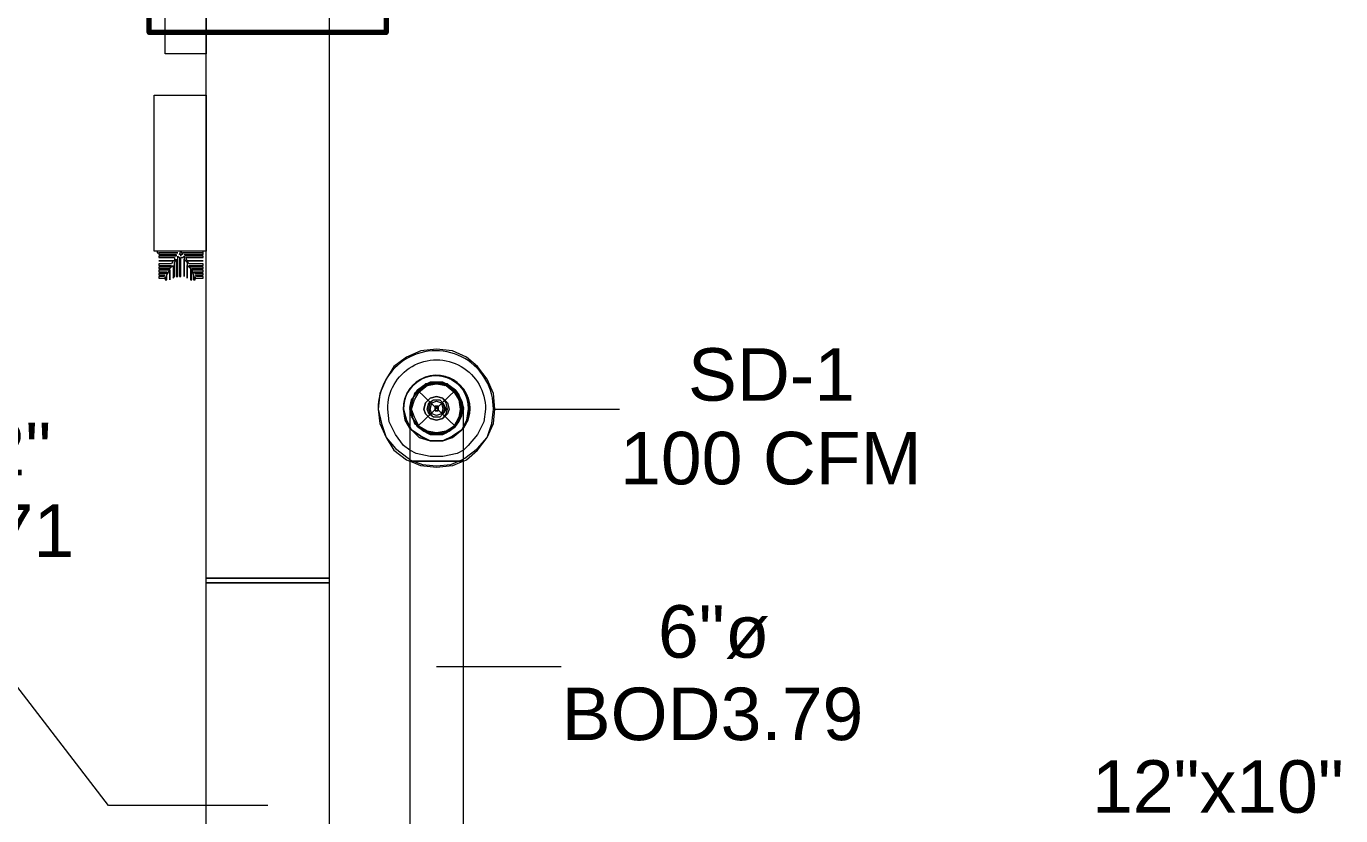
# Model space of a CAD drawing. Header units: metres. Extents: x 29 to 268, y -7 to 151.
# Drawn here: x 65.117 to 68.935, y 12.226 to 14.518 of the extents above; entities that cross this region are included whole.
import ezdxf

# ---------------------------------------------------------------- set-up
doc = ezdxf.new("R2010")
doc.units = ezdxf.units.M
doc.layers.add('HVAC - Ductos', color=5, linetype='Continuous', lineweight=50)
doc.layers.add('PDF2_Geometry', color=7, linetype='Continuous', true_color=0xaaaaaa)
doc.layers.add('PDF2_Text', color=7, linetype='Continuous')
doc.styles.add('PDF Helvetica', font='')
doc.styles.get('PDF Helvetica').set_extended_font_data('Helvetica')

msp = doc.modelspace()

# ---------------------------------------------------------------- linework, layer by layer
at = {"layer": 'HVAC - Ductos', "lineweight": 0}
for points in [[(65.5205, 14.9053), (65.6396, 14.9053), (65.6396, 14.4377), (65.5205, 14.4377)], [(65.9972, 14.7403), (65.9972, 12.9161), (65.6396, 12.9161), (65.6396, 14.7403)], [(65.4884, 14.3185), (65.6396, 14.3185), (65.6396, 13.8648), (65.4884, 13.8648)], [(65.5663, 13.8648), (65.5709, 13.8557), (65.5663, 13.8557), (65.5663, 13.8511), (65.5663, 13.8557), (65.5617, 13.8557)], [(66.373, 13.3835), (66.3592, 13.3561), (66.3363, 13.3423), (66.3088, 13.3377), (66.2813, 13.3423), (66.2584, 13.3561), (66.2447, 13.3835), (66.2355, 13.4065), (66.2447, 13.434), (66.2584, 13.4569), (66.2813, 13.4752), (66.3088, 13.4798), (66.3363, 13.4752), (66.3592, 13.4569), (66.373, 13.434), (66.3776, 13.4065)], [(66.2905, 13.4386), (66.2768, 13.4248), (66.2722, 13.4065), (66.2768, 13.4248), (66.2905, 13.4386), (66.3088, 13.4431), (66.3272, 13.4386), (66.3409, 13.4248), (66.3455, 13.4065), (66.3409, 13.3927), (66.3272, 13.3789), (66.3088, 13.3744), (66.2905, 13.3789), (66.2768, 13.3927), (66.2722, 13.4065), (66.2768, 13.3927), (66.2905, 13.3789), (66.3088, 13.3744), (66.3272, 13.3789), (66.3363, 13.3927), (66.3409, 13.4065), (66.3363, 13.4248), (66.3272, 13.4386), (66.3088, 13.4431)], [(66.2126, 13.4065), (66.2172, 13.3744), (66.2309, 13.3515), (66.2172, 13.3744)], [(66.3272, 13.3927), (66.318, 13.3835), (66.2996, 13.3835), (66.2859, 13.3927), (66.2813, 13.4065), (66.2859, 13.4248), (66.2996, 13.434), (66.318, 13.434), (66.3272, 13.4248), (66.3363, 13.4065)], [(66.3272, 13.3927), (66.318, 13.3835), (66.2996, 13.3835), (66.2905, 13.3927), (66.2859, 13.4065), (66.2905, 13.4248), (66.2996, 13.434), (66.318, 13.434), (66.3272, 13.4248), (66.3318, 13.4065)], [(66.3226, 13.3927), (66.3088, 13.3881), (66.295, 13.3927), (66.2905, 13.4065), (66.295, 13.4248), (66.3088, 13.4294), (66.3226, 13.4248), (66.3272, 13.4065)], [(66.3042, 13.4111), (66.3042, 13.4065), (66.3042, 13.4157), (66.3134, 13.4157), (66.3134, 13.4065), (66.3134, 13.4111)], [(66.3134, 13.4019), (66.3134, 13.4065), (66.3134, 13.4019), (66.3042, 13.4019), (66.3042, 13.4065), (66.3042, 13.4019)], [(66.2355, 13.3469), (66.263, 13.3285), (66.2905, 13.3148), (66.3272, 13.3148), (66.3547, 13.3285), (66.3822, 13.3469), (66.3547, 13.3239), (66.3272, 13.3148), (66.2905, 13.3148), (66.2584, 13.3239), (66.2355, 13.3469), (66.2309, 13.3515), (66.2355, 13.3469), (66.2309, 13.3561)], [(66.3868, 13.3561), (66.3822, 13.3469), (66.3547, 13.3285), (66.3272, 13.3148), (66.2905, 13.3148), (66.263, 13.3285), (66.2355, 13.3469), (66.2584, 13.3239), (66.2905, 13.3148), (66.3272, 13.3148), (66.3547, 13.3239), (66.3822, 13.3469), (66.3868, 13.3515), (66.3822, 13.3469)], [(65.9972, 12.9161), (65.9972, 12.9023), (65.6396, 12.9023), (65.6396, 12.9161)], [(65.6396, 11.486), (65.6396, 12.9023), (65.9972, 12.9023), (65.9972, 11.486)]]:
    msp.add_lwpolyline(points, close=True, dxfattribs=at)
for points in [[(65.4976, 13.8648), (65.4976, 13.8602), (65.5572, 13.8602), (65.5022, 13.8602), (65.5022, 13.8557), (65.5526, 13.8557), (65.5526, 13.8511), (65.5022, 13.8511), (65.5022, 13.8465), (65.548, 13.8465), (65.548, 13.8373), (65.5022, 13.8373), (65.5434, 13.8373), (65.5388, 13.8281), (65.5022, 13.8281), (65.5022, 13.8235), (65.5388, 13.8235), (65.5342, 13.819), (65.5022, 13.819), (65.5022, 13.8144), (65.5342, 13.8144), (65.5297, 13.8098), (65.5022, 13.8098), (65.5022, 13.8052), (65.5251, 13.8052), (65.5251, 13.8007), (65.5022, 13.8007), (65.5022, 13.7961), (65.5205, 13.7961), (65.5159, 13.7915), (65.5022, 13.7915), (65.5022, 13.7869), (65.5205, 13.7869), (65.5205, 13.7915), (65.5205, 13.7823), (65.5251, 13.7823), (65.5251, 13.7961), (65.5342, 13.8098), (65.5342, 13.7823), (65.5342, 13.8144), (65.5434, 13.8235), (65.5434, 13.7869), (65.548, 13.7915), (65.548, 13.8327), (65.5526, 13.8419), (65.5526, 13.7915), (65.5572, 13.7915), (65.5572, 13.8511), (65.5617, 13.8465), (65.5617, 13.7915), (65.5663, 13.7915), (65.5663, 13.8465), (65.5709, 13.8465), (65.5755, 13.8511), (65.5755, 13.7915), (65.5755, 13.8419), (65.5846, 13.8327), (65.5846, 13.7915), (65.5846, 13.7869), (65.5846, 13.8235), (65.5938, 13.8144), (65.5938, 13.7823), (65.5984, 13.7823), (65.5984, 13.8098), (65.603, 13.7961), (65.603, 13.7823), (65.6076, 13.7823), (65.6076, 13.7915), (65.6076, 13.7869), (65.6305, 13.7869), (65.6305, 13.7915), (65.6122, 13.7915), (65.6076, 13.7961), (65.6305, 13.7961), (65.6305, 13.8007), (65.6076, 13.8007), (65.603, 13.8052), (65.6305, 13.8052), (65.6305, 13.8098), (65.5984, 13.8098), (65.5984, 13.8144), (65.6305, 13.8144), (65.6305, 13.819), (65.5938, 13.819), (65.5892, 13.8235), (65.6305, 13.8235), (65.6305, 13.8281), (65.5892, 13.8281), (65.5846, 13.8373), (65.6305, 13.8373), (65.5846, 13.8373), (65.5801, 13.8465), (65.6305, 13.8465), (65.6305, 13.8511), (65.5801, 13.8511), (65.5755, 13.8557), (65.6305, 13.8557), (65.6305, 13.8602), (65.5709, 13.8602), (65.6305, 13.8602), (65.6305, 13.8648)], [(66.3868, 12.0636), (66.3868, 13.2552), (66.3959, 13.2598), (66.428, 13.2873), (66.4555, 13.3239), (66.4738, 13.3652), (66.4784, 13.4065), (66.4738, 13.4523), (66.4555, 13.4935), (66.428, 13.5302), (66.3959, 13.5577), (66.3547, 13.5761), (66.3088, 13.5807), (66.263, 13.5761), (66.2218, 13.5577), (66.185, 13.5302), (66.1622, 13.4935), (66.1438, 13.4523), (66.1392, 13.4065), (66.1484, 13.3652), (66.1622, 13.3239), (66.1896, 13.2919), (66.2263, 13.2644), (66.2309, 13.2598)], [(66.3409, 13.4798), (66.3363, 13.4798), (66.3088, 13.4844), (66.3272, 13.4798), (66.3455, 13.4707), (66.3592, 13.4615), (66.373, 13.4477), (66.3776, 13.4294), (66.3822, 13.4065), (66.3776, 13.3881), (66.373, 13.3698), (66.3592, 13.3561), (66.3455, 13.3469), (66.3272, 13.3377), (66.3088, 13.3331), (66.2905, 13.3377), (66.2722, 13.3469), (66.2584, 13.3561), (66.2401, 13.3789), (66.2355, 13.3835)], [(66.3318, 13.3377), (66.3088, 13.3331), (66.2813, 13.3377), (66.2768, 13.3423), (66.2584, 13.3561), (66.2447, 13.3698), (66.2355, 13.3881), (66.2355, 13.4065), (66.2355, 13.4294), (66.2447, 13.4477), (66.2584, 13.4615), (66.2722, 13.4707), (66.2905, 13.4798), (66.3088, 13.4844), (66.2905, 13.4844), (66.2722, 13.4752), (66.2538, 13.4615), (66.2813, 13.4798), (66.2768, 13.4798)], [(66.2401, 13.4386), (66.2355, 13.434), (66.2401, 13.4386), (66.2447, 13.4477), (66.2538, 13.4615), (66.2722, 13.4752), (66.2768, 13.4798)], [(66.2813, 13.4798), (66.2768, 13.4752), (66.2813, 13.4798), (66.2905, 13.4844), (66.3088, 13.4844), (66.3272, 13.4844), (66.3363, 13.4798), (66.3409, 13.4752), (66.3363, 13.4798)], [(66.2813, 13.4752), (66.3088, 13.4844), (66.3318, 13.4752)], [(66.373, 13.3789), (66.3592, 13.3561), (66.3409, 13.3423), (66.3363, 13.3377), (66.3638, 13.3561), (66.3776, 13.3789), (66.3776, 13.3835), (66.3822, 13.4065), (66.3776, 13.434), (66.3776, 13.4386), (66.3868, 13.4065), (66.3776, 13.3789), (66.3868, 13.4065), (66.3822, 13.4294), (66.373, 13.4477), (66.3638, 13.4615), (66.3455, 13.4752), (66.3272, 13.4844), (66.3088, 13.4844), (66.2813, 13.4798), (66.3088, 13.4844), (66.3363, 13.4798), (66.3638, 13.4615), (66.3776, 13.4386), (66.3638, 13.4615), (66.3409, 13.4752), (66.3592, 13.4615), (66.373, 13.4386)], [(66.3409, 13.4798), (66.3455, 13.4752), (66.3638, 13.4615), (66.373, 13.4477), (66.3776, 13.4386), (66.3776, 13.434), (66.3822, 13.4294), (66.3868, 13.4065), (66.3822, 13.4019)], [(66.2309, 13.4065), (66.2355, 13.4294), (66.2447, 13.4477), (66.2538, 13.4615), (66.2401, 13.4386), (66.2584, 13.4615), (66.2768, 13.4752), (66.2538, 13.4615), (66.2401, 13.4386)], [(66.2401, 13.3835), (66.2355, 13.4065), (66.2401, 13.434), (66.2401, 13.4386), (66.2309, 13.4065), (66.2355, 13.4019), (66.2355, 13.3881), (66.2447, 13.3698), (66.2538, 13.3561), (66.2722, 13.3423), (66.2905, 13.3331), (66.3088, 13.3331), (66.3272, 13.3331), (66.3455, 13.3423), (66.3638, 13.3561), (66.373, 13.3698), (66.3822, 13.3881), (66.3822, 13.4019), (66.3868, 13.4065)], [(66.3776, 13.4386), (66.3776, 13.434)], [(66.2309, 13.4111), (66.2355, 13.434)], [(66.2401, 13.434), (66.2355, 13.4294), (66.2309, 13.4065), (66.2355, 13.4019)], [(66.2309, 13.4065), (66.2309, 13.4065)], [(66.2309, 13.4065), (66.2401, 13.3789), (66.2309, 13.4065)], [(66.2309, 13.4065), (66.2309, 13.4019), (66.2309, 13.3835), (66.2309, 13.3561), (66.2309, 13.3194), (66.2309, 13.2735), (66.2309, 13.2552), (66.2355, 13.2552), (66.2447, 13.2552), (66.2538, 13.2552), (66.2722, 13.2552), (66.2905, 13.2552), (66.3088, 13.2552), (66.3272, 13.2552), (66.3455, 13.2552), (66.3638, 13.2552), (66.373, 13.2552), (66.3822, 13.2552), (66.3868, 13.2552), (66.3868, 13.3011), (66.3868, 13.3377), (66.3868, 13.3744), (66.3868, 13.3973), (66.3868, 13.4065)], [(66.3776, 13.434), (66.3868, 13.4111)], [(66.3868, 13.4065), (66.3868, 13.4065)], [(66.4784, 13.4065), (66.8405, 13.4065)], [(66.2401, 13.3789), (66.2401, 13.3789)], [(66.3363, 13.3377), (66.3088, 13.3331), (66.2813, 13.3377), (66.2538, 13.3561), (66.2401, 13.3789), (66.2538, 13.3561), (66.2813, 13.3377), (66.3088, 13.3331), (66.3363, 13.3377), (66.3638, 13.3561), (66.3776, 13.3789)], [(66.3776, 13.3789), (66.3776, 13.3789)], [(66.2813, 13.3377), (66.2813, 13.3377)], [(66.3363, 13.3377), (66.3363, 13.3377)], [(66.3868, 13.2873), (66.3684, 13.2781), (66.3272, 13.269), (66.2905, 13.269), (66.2493, 13.2781), (66.2309, 13.2873)], [(66.2309, 13.2598), (66.2676, 13.2461), (66.3088, 13.2415), (66.3501, 13.2461), (66.3822, 13.2598)], [(66.3868, 13.2552), (66.3547, 13.2415), (66.3088, 13.2369), (66.263, 13.2415), (66.2309, 13.2552)], [(66.3868, 13.2552), (66.3822, 13.2552), (66.373, 13.2552), (66.3638, 13.2552), (66.3455, 13.2552), (66.3272, 13.2552), (66.3088, 13.2552), (66.2905, 13.2552), (66.2722, 13.2552), (66.2538, 13.2552), (66.2447, 13.2552), (66.2355, 13.2552), (66.2309, 13.2552)], [(65.8184, 12.2561), (65.3555, 12.2561), (64.8192, 12.9527)], [(66.3088, 12.6593), (66.6709, 12.6593)]]:
    msp.add_lwpolyline(points, dxfattribs=at)
for points in [[(66.3822, 13.2598), (66.3913, 13.2644), (66.428, 13.2919), (66.4555, 13.3239), (66.4692, 13.3652), (66.4738, 13.4065, 1.013803), (66.1392, 13.4065), (66.1438, 13.3652), (66.1622, 13.3239), (66.185, 13.2873), (66.2218, 13.2598), (66.2309, 13.2552), (66.2309, 12.0636)], [(66.2309, 13.2873), (66.2126, 13.3011), (66.1896, 13.3331), (66.1713, 13.3698), (66.1668, 13.4065, -1.008105), (66.4509, 13.4065), (66.4463, 13.3698), (66.428, 13.3331), (66.4005, 13.3011), (66.3868, 13.2873)]]:
    msp.add_lwpolyline(points, format="xyb", dxfattribs=at)
msp.add_lwpolyline([(66.3868, 13.3515), (66.4005, 13.3744), (66.4051, 13.4065, 1.018051), (66.2126, 13.4065), (66.2218, 13.3744), (66.2309, 13.3561, -1.403774), (66.4005, 13.4065), (66.3959, 13.3744), (66.3868, 13.3561, 1.374083), (66.2126, 13.4065, -1.389537)], format="xyb", close=True, dxfattribs=at)
at = {"layer": 'PDF2_Geometry', "color": 232, "lineweight": 70, "true_color": 0xe91e64}
msp.add_lwpolyline([(65.4743, 15.5317), (66.1621, 15.5317), (66.1621, 14.5004), (65.4743, 14.5004)], close=True, dxfattribs=at)
at = {"layer": 'PDF2_Geometry', "color": 8, "lineweight": 0, "true_color": 0x808080}
msp.add_lwpolyline([(66.3684, 13.4523), (66.3318, 13.4798), (66.2859, 13.4798), (66.2447, 13.4523), (66.2309, 13.4065), (66.2447, 13.3652), (66.2859, 13.3377), (66.3318, 13.3377), (66.3684, 13.3652), (66.3868, 13.4065)], close=True, dxfattribs=at)
for points in [[(66.2538, 13.4615), (66.3638, 13.3561)], [(66.3638, 13.4615), (66.2538, 13.3561)]]:
    msp.add_lwpolyline(points, dxfattribs=at)

# ---------------------------------------------------------------- texts
at = {"layer": 'PDF2_Text', "lineweight": 0, "char_height": 0.15247, "attachment_point": 4, "style": 'PDF Helvetica'}
for s, insert in [('SD-1', (67.0389, 13.5062)), ('14"x12"', (64.4584, 13.2908)), ('100 CFM', (66.8418, 13.2633)), ('BOD3.71', (64.3804, 13.0525)), ('6"ø', (66.9518, 12.7591)), ('BOD3.79', (66.6722, 12.5208)), ('12"x10"', (68.2123, 12.3099))]:
    msp.add_mtext(s, dxfattribs=dict(at, insert=insert))

doc.saveas('drawing.dxf')
